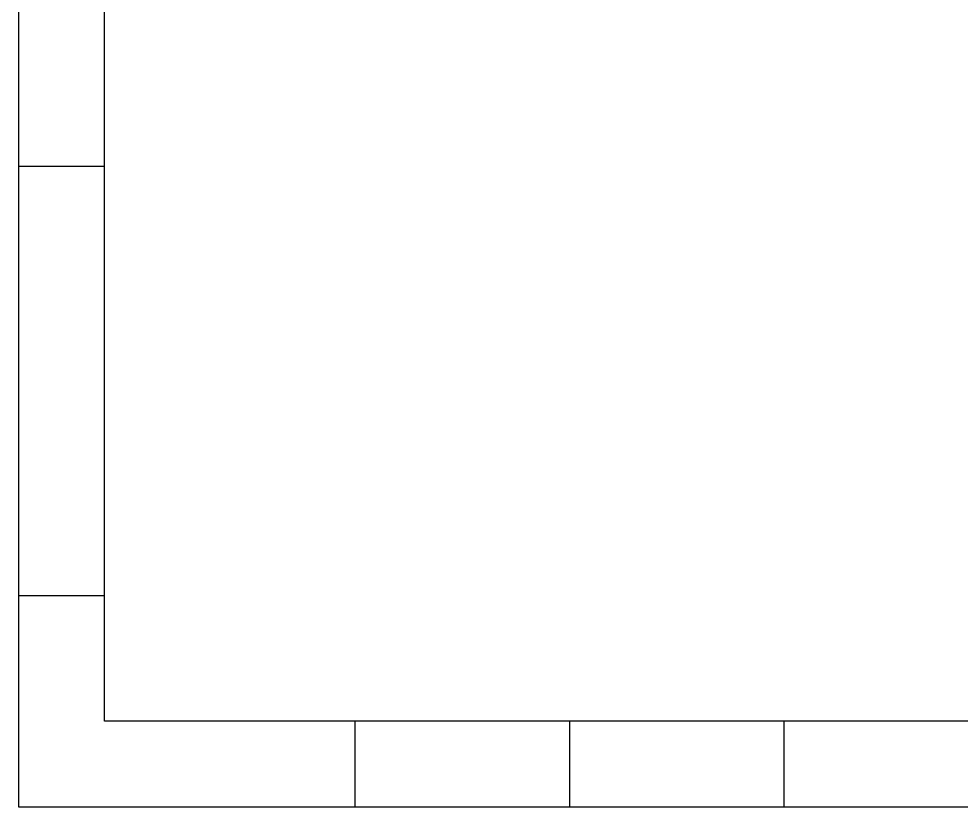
# Model space of a CAD drawing. Header units: millimetres. Extents: x 3561 to 10128, y 166 to 5150.
# Drawn here: x 3561 to 5758, y 166 to 2002 of the extents above; entities that cross this region are included whole.
import ezdxf

# ---------------------------------------------------------------- set-up
doc = ezdxf.new("R2010")
doc.units = ezdxf.units.MM

msp = doc.modelspace()

# ---------------------------------------------------------------- linework, layer by layer
for p, q in [((3761.401, 1657.885), (3561.401, 1657.885)), ((3761.401, 657.885), (3561.401, 657.885)), ((4344.915, 365.604), (4344.915, 165.604)), ((4844.915, 365.604), (4844.915, 165.604)), ((5344.915, 365.604), (5344.915, 165.604))]:
    msp.add_line(p, q)
for points in [[(3561.401, 5150.165), (10128.429, 5150.165), (10128.429, 165.604), (3561.401, 165.604)], [(3761.401, 4950.165), (9928.429, 4950.165), (9928.429, 365.604), (3761.401, 365.604)]]:
    msp.add_lwpolyline(points, close=True)

doc.saveas('drawing.dxf')
